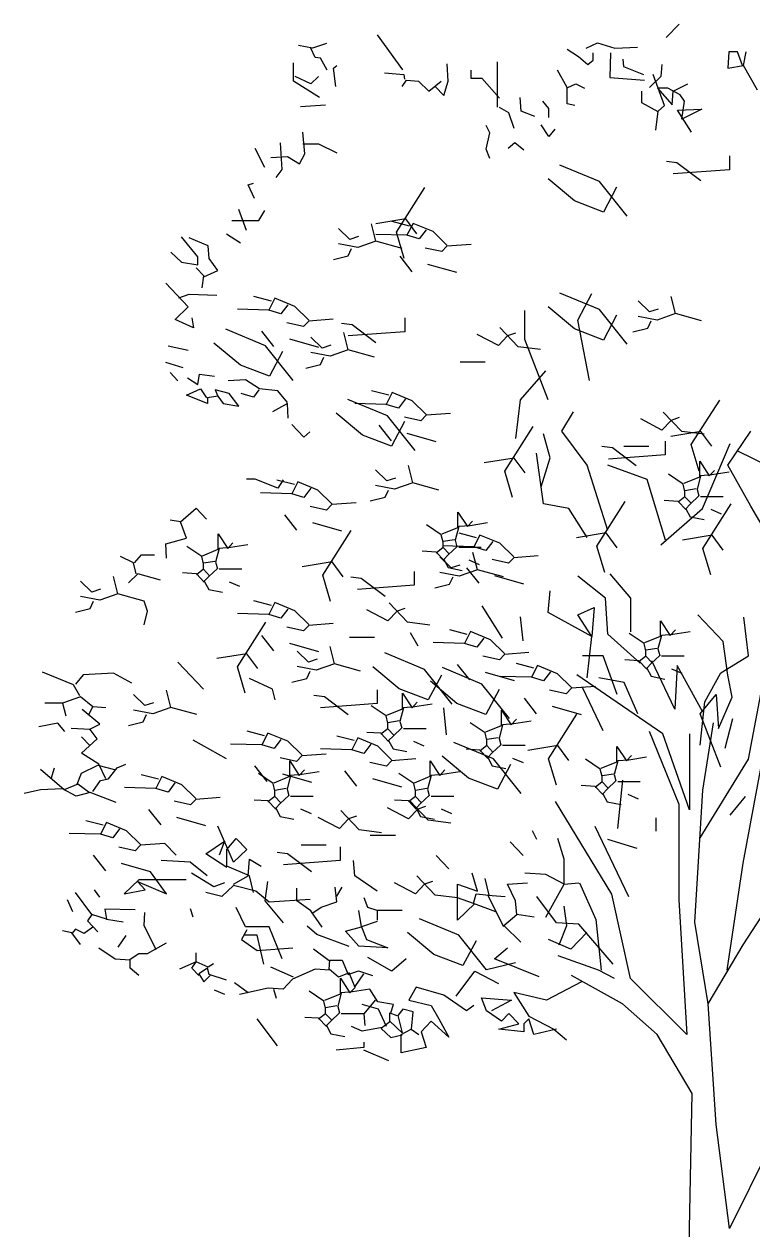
# Model space of a CAD drawing. Header units: millimetres. Extents: x 454 to 24074, y 929 to 15016.
# Drawn here: x 17532 to 18737, y 2039 to 4032 of the extents above; entities that cross this region are included whole.
import ezdxf

# ---------------------------------------------------------------- set-up
doc = ezdxf.new("R2010")
doc.units = ezdxf.units.MM
doc.linetypes.add('0', pattern=[0])
doc.layers.add('cadblocksdwg.com', color=255, linetype='Continuous')

# ---------------------------------------------------------------- blocks, each defined once
blk = doc.blocks.new('Trees side 022_cad-block.com')
at = {"linetype": '0'}
for p, q in [((-49, 6013.4), (-7.6, 6056.8)), ((-902.7, 5909.2), (-985.6, 6022.1)), ((-1195.6, 5978.8), (-1240.6, 5987.7)), ((-1187.1, 5949.3), (-1201.2, 5978.8)), ((-1150.5, 5993.6), (-1195.6, 5978.8)), ((-370.6, 5975.9), (-334, 5952.3)), ((-308.6, 5978.8), (-272, 5996.5)), ((-272, 5996.5), (-215.7, 5978.8)), ((-215.7, 5978.8), (-142.5, 5981.8)), ((-1170.2, 5946.4), (-1187.1, 5949.3)), ((-1147.7, 5908), (-1170.2, 5946.4)), ((-334, 5952.3), (-303, 5925.7)), ((-303, 5925.7), (-286.1, 5940.5)), ((-286.1, 5940.5), (-286.1, 5964.1)), ((-229.8, 5964.1), (-232.6, 5884.4)), ((-190.3, 5943.4), (-187.5, 5919.8)), ((153.2, 5967), (150.4, 5913.9)), ((181.3, 5967), (153.2, 5967)), ((198.2, 5922.8), (181.3, 5967)), ((201, 5922.8), (209.5, 5967)), ((-1257.5, 5872.6), (-1257.5, 5931.6)), ((-1128, 5913.9), (-1116.7, 5922.8)), ((-1119.6, 5854.9), (-1128, 5913.9)), ((-961.9, 5899.2), (-899.9, 5893.3)), ((-756.3, 5872.6), (-759.1, 5928.7)), ((-683.1, 5908), (-683.1, 5881.5)), ((-596.1, 5787.6), (-596.1, 5935.2)), ((-370.6, 5852), (-401.5, 5908)), ((-187.5, 5919.8), (-122.8, 5893.3)), ((-63.6, 5925.7), (-66.5, 5887.4)), ((150.4, 5913.9), (201, 5922.8)), ((246.1, 5843.1), (201, 5922.8)), ((-1173.1, 5819.5), (-1257.5, 5872.6)), ((-1201.2, 5863.8), (-1251.9, 5887.4)), ((-1175.9, 5887.4), (-1201.2, 5863.8)), ((-905.6, 5854.9), (-891.5, 5875.6)), ((-899.9, 5893.3), (-897.1, 5878.5)), ((-891.5, 5875.6), (-852.1, 5872.6)), ((-852.1, 5872.6), (-818.3, 5840.2)), ((-818.3, 5840.2), (-778.8, 5872.6)), ((-770.4, 5825.4), (-756.3, 5872.6)), ((-683.1, 5881.5), (-646.5, 5881.5)), ((-646.5, 5881.5), (-590.2, 5816.6)), ((-367.7, 5852), (-342.4, 5863.8)), ((-342.4, 5863.8), (-314.2, 5849)), ((-232.6, 5884.4), (-120, 5875.6)), ((-66.5, 5887.4), (-103.1, 5852)), ((-55.2, 5793), (-91.8, 5893.3)), ((-27, 5840.2), (20.8, 5863.8)), ((-798.6, 5854.9), (-770.4, 5825.4)), ((-519.8, 5775.3), (-522.6, 5819.5)), ((-370.6, 5798.9), (-370.6, 5852)), ((-128.4, 5801.8), (-128.4, 5840.2)), ((-43.9, 5849), (-77.7, 5849)), ((-77.7, 5849), (-29.8, 5795.9)), ((-4.5, 5828.4), (-43.9, 5849)), ((-29.8, 5795.9), (-27, 5840.2)), ((9.6, 5807.7), (-4.5, 5828.4)), ((-1235, 5790), (-1153.3, 5795.9)), ((-559.2, 5769.4), (-590.2, 5787.1)), ((-429.7, 5784.1), (-449.4, 5807.7)), ((-429.7, 5754.6), (-429.7, 5784.1)), ((-345.2, 5793), (-370.6, 5798.9)), ((-74.9, 5772.3), (-128.4, 5801.8)), ((-74.9, 5775.3), (-55.2, 5793)), ((-13, 5778.2), (65.9, 5781.2)), ((1.1, 5748.7), (9.6, 5807.7)), ((65.9, 5781.2), (1.1, 5748.7)), ((-542.3, 5719.2), (-559.2, 5769.4)), ((-474.7, 5757.6), (-519.8, 5775.3)), ((-83.3, 5713.3), (-74.9, 5775.3)), ((32.1, 5707.4), (-13, 5778.2)), ((-1220.9, 5636.6), (-1226.6, 5707.4)), ((-621.2, 5704.5), (-632.4, 5728.1)), ((-632.4, 5651.4), (-621.2, 5704.5)), ((-429.7, 5692.7), (-455, 5731)), ((-410, 5716.3), (-429.7, 5692.7)), ((-1294.1, 5586.5), (-1299.8, 5672)), ((-1226.6, 5669.1), (-1175.9, 5669.1)), ((-1175.9, 5669.1), (-1116.7, 5639.6)), ((-539.5, 5672), (-562, 5654.3)), ((-511.3, 5648.4), (-539.5, 5672)), ((-1350.5, 5592.4), (-1381.4, 5654.3)), ((-1330.7, 5624.8), (-1277.2, 5627.8)), ((-1277.2, 5627.8), (-1237.8, 5604.2)), ((-1237.8, 5604.2), (-1220.9, 5636.6)), ((-621.2, 5621.9), (-632.4, 5651.4)), ((156.3, 5629.8), (156.3, 5585)), ((-1313.8, 5559.9), (-1294.1, 5586.5)), ((-265.7, 5546.8), (-393.9, 5600.5)), ((-14.5, 5607.4), (-48.7, 5611.9)), ((156.3, 5585), (-27.3, 5571.6)), ((62.4, 5549.2), (-14.5, 5607.4)), ((-346.9, 5484.2), (-432.3, 5555.7)), ((-176, 5434.9), (-265.7, 5546.8)), ((-1404, 5536.3), (-1387.1, 5542.2)), ((-1384.2, 5492.1), (-1404, 5536.3)), ((-923.8, 5383.4), (-831.9, 5527.8)), ((-210.2, 5528.9), (-252.9, 5448.4)), ((-252.9, 5448.4), (-346.9, 5484.2)), ((-1409.6, 5388.9), (-1434.9, 5456.7)), ((-1370.2, 5421.3), (-1350.5, 5453.7)), ((-1457.4, 5421.3), (-1370.2, 5421.3)), ((-1074.5, 5359.8), (-1111.1, 5395.2)), ((-990, 5353.9), (-1004.1, 5410)), ((-893.2, 5426.1), (-990.2, 5410.1)), ((-881.1, 5402.6), (-937.4, 5417.3)), ((-857.4, 5378), (-893.2, 5426.1)), ((-869.8, 5411.4), (-889.5, 5373.1)), ((-805.1, 5384.9), (-869.8, 5411.4)), ((-827.6, 5390.8), (-850.1, 5361.3)), ((-1567.3, 5303.3), (-1620.8, 5368.2)), ((-1533.5, 5338.7), (-1595.4, 5365.3)), ((-1429.3, 5347.6), (-1474.3, 5377.1)), ((-1046.3, 5368.7), (-1074.5, 5359.8)), ((-990, 5353.9), (-1049.2, 5333.3)), ((-889.5, 5373.1), (-990.9, 5376)), ((-905.6, 5330.3), (-990, 5353.9)), ((-898.3, 5297.8), (-923.8, 5383.4)), ((-850.1, 5361.3), (-889.5, 5373.1)), ((-760, 5340.6), (-805.1, 5384.9)), ((-1654.6, 5318.1), (-1620.8, 5285.6)), ((-1530.7, 5297.4), (-1533.5, 5338.7)), ((-1049.2, 5333.3), (-1111.1, 5345.1)), ((-1080.1, 5306.7), (-1068.9, 5330.3)), ((-776.9, 5320), (-830.4, 5331.8)), ((-760, 5337.7), (-776.9, 5320)), ((-681.2, 5343.6), (-760, 5337.7)), ((-1620.8, 5285.6), (-1567.3, 5276.8)), ((-1567.3, 5276.8), (-1567.3, 5303.3)), ((-1502.5, 5259.1), (-1530.7, 5297.4)), ((-1128, 5294.9), (-1080.1, 5306.7)), ((-872.6, 5255.1), (-912.1, 5305.2)), ((-727.5, 5252), (-821.4, 5278.8)), ((-1547.6, 5241.4), (-1572.9, 5267.9)), ((-1553.2, 5203), (-1547.6, 5241.4)), ((-1547.6, 5238.4), (-1502.5, 5259.1)), ((-1598.2, 5141.1), (-1671.4, 5217.8)), ((-1629.2, 5170.6), (-1595.4, 5182.4)), ((-1595.4, 5182.4), (-1505.3, 5179.4)), ((-1329.1, 5160.1), (-1385.4, 5174.8)), ((-1317.8, 5168.9), (-1337.6, 5130.6)), ((-1253.1, 5142.4), (-1317.8, 5168.9)), ((-265.7, 5132.2), (-393.9, 5185.9)), ((-335.4, 5098), (-290.6, 5184.1)), ((-103.8, 5125.2), (-140.4, 5160.6)), ((-19.3, 5119.3), (-33.4, 5175.3)), ((-1640.5, 5099.8), (-1598.2, 5141.1)), ((-1337.6, 5130.6), (-1438.9, 5133.5)), ((-1298.1, 5118.8), (-1337.6, 5130.6)), ((-1275.6, 5148.3), (-1298.1, 5118.8)), ((-1208, 5098.1), (-1253.1, 5142.4)), ((-507.1, 5035.4), (-507.1, 5129.3)), ((-346.9, 5069.6), (-432.3, 5141.2)), ((-176, 5020.4), (-265.7, 5132.2)), ((-75.7, 5134), (-103.8, 5125.2)), ((-19.3, 5119.3), (-78.5, 5098.6)), ((65.1, 5095.7), (-19.3, 5119.3)), ((-1581.3, 5073.2), (-1640.5, 5099.8)), ((-1587, 5105.7), (-1581.3, 5073.2)), ((-1224.9, 5077.5), (-1278.4, 5089.3)), ((-1208, 5095.2), (-1224.9, 5077.5)), ((-1129.2, 5101.1), (-1208, 5095.2)), ((-1067.3, 5083.3), (-1101.5, 5087.8)), ((-990.5, 5025.1), (-1067.3, 5083.3)), ((-896.5, 5105.7), (-896.5, 5060.9)), ((-298, 4902.5), (-335.4, 5098)), ((-210.2, 5114.3), (-252.9, 5033.8)), ((-78.5, 5098.6), (-140.4, 5110.4)), ((-109.4, 5072.1), (-98.2, 5095.7)), ((-1348.4, 5014.9), (-1476.5, 5068.6)), ((-1320.7, 5012.6), (-1360.1, 5062.7)), ((-1164.1, 5007.8), (-1200.7, 5043.2)), ((-1079.6, 5001.9), (-1093.7, 5058)), ((-896.5, 5060.9), (-1080.1, 5047.5)), ((-593.3, 5016.1), (-661.7, 5051.9)), ((-563.4, 5047.4), (-593.3, 5016.1)), ((-529.3, 5011.6), (-589.1, 5074.3)), ((-537.8, 5056.4), (-563.4, 5047.4)), ((-252.9, 5033.8), (-346.9, 5069.6)), ((-157.3, 5060.3), (-109.4, 5072.1)), ((-1598.2, 4999.5), (-1663, 5014.2)), ((-1429.6, 4952.2), (-1515, 5023.8)), ((-1258.7, 4903), (-1348.4, 5014.9)), ((-1175.5, 5009.5), (-1269.4, 5036.3)), ((-1135.9, 5016.7), (-1164.1, 5007.8)), ((-1079.6, 5001.9), (-1138.8, 4981.3)), ((-995.2, 4978.3), (-1079.6, 5001.9)), ((-456.7, 5002.7), (-529.3, 5011.6)), ((-432.4, 4839.9), (-507.1, 5035.4)), ((-1615.1, 4943.4), (-1671.4, 4961.1)), ((-1292.9, 4997), (-1335.6, 4916.4)), ((-1138.8, 4981.3), (-1200.7, 4993.1)), ((-1169.7, 4954.7), (-1158.5, 4978.3)), ((-636, 4962.4), (-717.2, 4962.4)), ((-1632, 4902.1), (-1657.4, 4928.7)), ((-1567.3, 4890.3), (-1561.6, 4922.8)), ((-1561.6, 4922.8), (-1513.8, 4916.9)), ((-1335.6, 4916.4), (-1429.6, 4952.2)), ((-1217.6, 4942.9), (-1169.7, 4954.7)), ((-522, 4839.9), (-439.9, 4933.8)), ((-1601.1, 4911), (-1567.3, 4890.3)), ((-1412.4, 4905.1), (-1468.7, 4902.1)), ((-1367.3, 4875.6), (-1412.4, 4905.1)), ((-1603.9, 4854.9), (-1558.8, 4875.6)), ((-1536.3, 4828.4), (-1603.9, 4854.9)), ((-1558.8, 4875.6), (-1539.1, 4846.1)), ((-1502.5, 4852), (-1536.3, 4846.1)), ((-1536.3, 4846.1), (-1536.3, 4828.4)), ((-1465.9, 4860.8), (-1510.9, 4872.6)), ((-1510.9, 4872.6), (-1502.5, 4852)), ((-1502.5, 4852), (-1485.6, 4828.4)), ((-1434.9, 4819.5), (-1465.9, 4860.8)), ((-1387.1, 4849), (-1426.5, 4860.8)), ((-1370.2, 4872.6), (-1387.1, 4849)), ((-1308.2, 4869.7), (-1367.3, 4875.6)), ((-1277.2, 4831.3), (-1308.2, 4869.7)), ((-948.3, 4855), (-1004.6, 4869.7)), ((-937, 4863.8), (-956.7, 4825.5)), ((-872.3, 4837.3), (-937, 4863.8)), ((-894.8, 4843.2), (-917.3, 4813.7)), ((-1485.6, 4828.4), (-1434.9, 4819.5)), ((-1277.2, 4828.4), (-1325.1, 4801.8)), ((-1274.4, 4781.2), (-1277.2, 4828.4)), ((-952.7, 4788), (-1080.8, 4841.7)), ((-956.7, 4825.5), (-1058.1, 4828.4)), ((-917.3, 4813.7), (-956.7, 4825.5)), ((-827.2, 4793), (-872.3, 4837.3)), ((-537, 4714.7), (-522, 4839.9)), ((32, 4695), (123.9, 4839.4)), ((-1033.8, 4725.4), (-1119.2, 4797)), ((-863, 4676.2), (-952.7, 4788)), ((-897.2, 4770.1), (-939.9, 4689.6)), ((-844.1, 4772.4), (-897.6, 4784.2)), ((-827.2, 4790.1), (-844.1, 4772.4)), ((-748.4, 4796), (-827.2, 4790.1)), ((-387.6, 4738.2), (-350.3, 4800.8)), ((-63.2, 4742.3), (-131.5, 4778.1)), ((-33.3, 4773.7), (-63.2, 4742.3)), ((0.9, 4737.9), (-58.9, 4800.5)), ((-7.7, 4782.6), (-33.3, 4773.7)), ((-1223.7, 4719.2), (-1263.2, 4760.5)), ((-1204, 4736.9), (-1223.7, 4719.2)), ((-939.9, 4689.6), (-1033.8, 4725.4)), ((-939.8, 4707.5), (-979.3, 4757.6)), ((-794.7, 4704.4), (-888.6, 4731.2)), ((-572.8, 4608.9), (-480.9, 4753.4)), ((-425, 4652.1), (-447.4, 4730.4)), ((-305.5, 4628.7), (-387.6, 4738.2)), ((62.6, 4737.8), (-34.4, 4721.7)), ((73.5, 4728.9), (0.9, 4737.9)), ((98.3, 4689.6), (62.6, 4737.8)), ((150, 4628.7), (224.7, 4738.2)), ((-223.6, 4684.3), (-257.7, 4688.8)), ((-105.9, 4688.6), (-187, 4688.6)), ((-52.7, 4706.7), (-52.7, 4662)), ((57.5, 4609.4), (32, 4695)), ((67.9, 4487.9), (157.5, 4699.1)), ((-542.2, 4651.7), (-639.2, 4635.7)), ((-506.5, 4603.6), (-542.2, 4651.7)), ((-447.4, 4503.5), (-469.8, 4667.8)), ((-454.8, 4558.3), (-425, 4652.1)), ((-52.7, 4662), (-236.4, 4648.5)), ((-146.7, 4626.2), (-223.6, 4684.3)), ((179.9, 4675.6), (291.9, 4620.9)), ((-955, 4577.6), (-991.6, 4613)), ((-870.6, 4571.7), (-884.6, 4627.7)), ((-547.3, 4523.4), (-572.8, 4608.9)), ((-238.3, 4417.5), (-305.5, 4628.7)), ((-111.3, 4581.7), (-238.3, 4628.7)), ((59.4, 4590.9), (59.4, 4641)), ((59.4, 4641), (90.3, 4593.8)), ((90.3, 4593.8), (107.2, 4611.5)), ((224.7, 4495.7), (150, 4628.7)), ((-1381.4, 4583.5), (-1409.6, 4583.5)), ((-1308.2, 4554), (-1381.4, 4583.5)), ((-1254.4, 4565.6), (-1310.8, 4580.3)), ((-1291.3, 4580.6), (-1308.2, 4554)), ((-1243.2, 4574.4), (-1262.9, 4536.1)), ((-1178.4, 4547.9), (-1243.2, 4574.4)), ((-926.9, 4586.4), (-955, 4577.6)), ((-870.6, 4571.7), (-929.7, 4551)), ((-786.1, 4548.1), (-870.6, 4571.7)), ((-51.6, 4386.2), (-111.3, 4581.7)), ((5.9, 4567.3), (-42, 4599.7)), ((8.7, 4570.2), (59.4, 4590.9)), ((62.2, 4593.8), (50.9, 4549.6)), ((98.8, 4596.8), (62.2, 4593.8)), ((155.1, 4605.6), (98.8, 4596.8)), ((-1262.9, 4536.1), (-1364.3, 4539)), ((-1223.5, 4524.3), (-1262.9, 4536.1)), ((-1200.9, 4553.8), (-1223.5, 4524.3)), ((-1133.4, 4503.6), (-1178.4, 4547.9)), ((-929.7, 4551), (-991.6, 4562.8)), ((-960.7, 4524.5), (-949.4, 4548.1)), ((11.5, 4543.7), (5.9, 4567.3)), ((11.5, 4546.6), (48.1, 4552.5)), ((11.5, 4526), (11.5, 4543.7)), ((50.9, 4549.6), (56.5, 4528.9)), ((-1150.3, 4483), (-1203.8, 4494.8)), ((-1133.4, 4500.7), (-1150.3, 4483)), ((-1054.5, 4506.6), (-1133.4, 4500.7)), ((-1008.5, 4512.7), (-960.7, 4524.5)), ((-365.2, 4487.9), (-447.4, 4503.5)), ((-274.2, 4366.4), (-182.3, 4510.9)), ((-11, 4511.2), (-56.1, 4514.2)), ((11.5, 4526), (-11, 4508.3)), ((14.3, 4484.7), (-11, 4511.2)), ((31.2, 4505.3), (11.5, 4526)), ((28.4, 4502.4), (14.3, 4487.6)), ((56.5, 4528.9), (28.4, 4502.4)), ((135.4, 4526), (62.2, 4526)), ((69.3, 4358.6), (161.2, 4503)), ((262, 4433.1), (224.7, 4495.7)), ((-1623.6, 4444.9), (-1572.9, 4489.1)), ((-1572.9, 4489.1), (-1539.1, 4453.7)), ((-1246, 4418.1), (-1285.4, 4468.2)), ((-724.7, 4426.6), (-724.7, 4476.7)), ((-724.7, 4476.7), (-693.7, 4429.5)), ((-305.5, 4394), (-365.2, 4487.9)), ((-66.5, 4370.5), (67.9, 4487.9)), ((14.3, 4487.6), (28.4, 4461.1)), ((28.4, 4461.1), (73.4, 4452.2)), ((129.7, 4469.9), (96, 4484.7)), ((-1623.6, 4444.9), (-1657.4, 4450.8)), ((-1603.9, 4391.8), (-1623.6, 4444.9)), ((-1100.8, 4415), (-1194.8, 4441.8)), ((-1162.7, 4272.6), (-1070.8, 4417)), ((-778.2, 4403), (-826, 4435.4)), ((-775.4, 4405.9), (-724.7, 4426.6)), ((-721.9, 4429.5), (-733.1, 4385.3)), ((-685.2, 4432.5), (-721.9, 4429.5)), ((-693.7, 4429.5), (-676.8, 4447.2)), ((-628.9, 4441.3), (-685.2, 4432.5)), ((-1671.4, 4374.1), (-1603.9, 4391.8)), ((-1668.6, 4326.9), (-1671.4, 4374.1)), ((-1501.2, 4356.2), (-1501.2, 4406.3)), ((-1501.2, 4406.3), (-1470.2, 4359.1)), ((-1470.2, 4359.1), (-1453.4, 4376.8)), ((-772.5, 4379.4), (-778.2, 4403)), ((-772.5, 4382.3), (-735.9, 4388.2)), ((-772.5, 4361.7), (-772.5, 4379.4)), ((-733.1, 4385.3), (-727.5, 4364.6)), ((-664.6, 4393.5), (-720.9, 4408.2)), ((-653.3, 4402.3), (-673, 4364)), ((-588.5, 4375.8), (-653.3, 4402.3)), ((-611.1, 4381.7), (-633.6, 4352.2)), ((-543.5, 4331.5), (-588.5, 4375.8)), ((-243.5, 4409.2), (-340.5, 4393.2)), ((-207.8, 4361.1), (-243.5, 4409.2)), ((99.9, 4401.4), (2.9, 4385.4)), ((135.7, 4353.3), (99.9, 4401.4)), ((-1772.8, 4312.2), (-1750.3, 4338.7)), ((-1750.3, 4338.7), (-1708.1, 4338.7)), ((-1554.7, 4332.6), (-1602.6, 4365)), ((-1551.9, 4335.5), (-1501.2, 4356.2)), ((-1498.4, 4359.1), (-1509.7, 4314.9)), ((-1461.8, 4362.1), (-1498.4, 4359.1)), ((-1405.5, 4370.9), (-1461.8, 4362.1)), ((-795.1, 4346.9), (-840.1, 4349.9)), ((-772.5, 4361.7), (-795.1, 4344)), ((-769.7, 4320.4), (-795.1, 4346.9)), ((-673, 4364), (-774.4, 4366.9)), ((-752.8, 4341), (-772.5, 4361.7)), ((-755.6, 4338.1), (-769.7, 4323.3)), ((-727.5, 4364.6), (-755.6, 4338.1)), ((-648.6, 4361.7), (-721.9, 4361.7)), ((-661.5, 4290.1), (-675.6, 4346.1)), ((-633.6, 4352.2), (-673, 4364)), ((-464.6, 4334.5), (-543.5, 4328.6)), ((-248.6, 4280.9), (-274.2, 4366.4)), ((94.8, 4273), (69.3, 4358.6)), ((-1775.6, 4312.2), (-1817.9, 4332.8)), ((-1767.2, 4276.8), (-1775.6, 4312.2)), ((-1549.1, 4309), (-1554.7, 4332.6)), ((-1549.1, 4311.9), (-1512.5, 4317.8)), ((-1549.1, 4291.3), (-1549.1, 4309)), ((-1509.7, 4314.9), (-1504, 4294.2)), ((-1132.1, 4315.4), (-1229.1, 4299.3)), ((-1096.4, 4267.2), (-1132.1, 4315.4)), ((-746, 4296), (-782.6, 4331.4)), ((-769.7, 4323.3), (-755.6, 4296.8)), ((-755.6, 4296.8), (-710.6, 4287.9)), ((-717.8, 4304.8), (-746, 4296)), ((-656.1, 4246), (-695.5, 4296.1)), ((-654.3, 4305.6), (-688.1, 4320.4)), ((-560.4, 4310.9), (-613.9, 4322.7)), ((-543.5, 4328.6), (-560.4, 4310.9)), ((-1826.3, 4211.9), (-1840.4, 4267.9)), ((-1761.6, 4276.8), (-1792.5, 4247.3)), ((-1688.3, 4256.1), (-1761.6, 4276.8)), ((-1571.6, 4276.5), (-1616.7, 4279.5)), ((-1549.1, 4291.3), (-1571.6, 4273.6)), ((-1546.3, 4250), (-1571.6, 4276.5)), ((-1529.4, 4270.6), (-1549.1, 4291.3)), ((-1532.2, 4267.7), (-1546.3, 4252.9)), ((-1504, 4294.2), (-1532.2, 4267.7)), ((-1425.2, 4291.3), (-1498.4, 4291.3)), ((-1137.2, 4187), (-1162.7, 4272.6)), ((-1037.5, 4261.9), (-1071.6, 4266.4)), ((-960.6, 4203.8), (-1037.5, 4261.9)), ((-866.6, 4284.3), (-866.6, 4239.6)), ((-720.6, 4269.4), (-782.6, 4281.2)), ((-751.6, 4242.9), (-740.3, 4266.5)), ((-661.5, 4290.1), (-720.6, 4269.4)), ((-577, 4266.5), (-661.5, 4290.1)), ((-510.9, 4242.9), (-604.9, 4269.7)), ((-245.8, 4198.4), (-335.4, 4268.8)), ((-163.6, 4198.4), (-230.8, 4276.7)), ((-1910.8, 4217.8), (-1947.4, 4253.2)), ((-1882.6, 4226.6), (-1910.8, 4217.8)), ((-1546.3, 4252.9), (-1532.2, 4226.4)), ((-1532.2, 4226.4), (-1487.1, 4217.5)), ((-1430.8, 4235.2), (-1464.6, 4250)), ((-866.6, 4239.6), (-1050.3, 4226.1)), ((-799.5, 4231.1), (-751.6, 4242.9)), ((-432.4, 4151.5), (-425, 4221.9)), ((-1885.4, 4191.2), (-1947.4, 4203)), ((-1916.4, 4164.7), (-1905.2, 4188.3)), ((-1826.3, 4211.9), (-1885.4, 4191.2)), ((-1741.8, 4188.3), (-1826.3, 4211.9)), ((-1730.6, 4155.8), (-1741.8, 4188.3)), ((-1329.1, 4174.4), (-1385.4, 4189.2)), ((-1317.8, 4183.3), (-1337.6, 4144.9)), ((-1253.1, 4156.7), (-1317.8, 4183.3)), ((-887.7, 4119.9), (-947.5, 4182.5)), ((-238.3, 4081.1), (-245.8, 4198.4)), ((-163.6, 4088.9), (-163.6, 4198.4)), ((-1964.3, 4152.9), (-1916.4, 4164.7)), ((-1741.8, 4111.6), (-1730.6, 4155.8)), ((-1337.6, 4144.9), (-1438.9, 4147.9)), ((-1298.1, 4133.1), (-1337.6, 4144.9)), ((-1275.6, 4162.6), (-1298.1, 4133.1)), ((-1208, 4112.5), (-1253.1, 4156.7)), ((-951.7, 4124.4), (-1020.1, 4160.2)), ((-921.8, 4155.7), (-951.7, 4124.4)), ((-896.2, 4164.6), (-921.8, 4155.7)), ((-579.5, 4068.4), (-645.8, 4172.6)), ((-290.6, 4073.3), (-432.4, 4151.5)), ((-335.4, 4143.7), (-283.1, 4167.2)), ((-290.6, 4073.3), (-335.4, 4143.7)), ((-283.1, 4167.2), (-290.6, 4073.3)), ((135.1, 4057.6), (52.9, 4143.7)), ((-1439, 3975.3), (-1347.1, 4119.7)), ((-1224.9, 4091.8), (-1278.4, 4103.6)), ((-1208, 4109.5), (-1224.9, 4091.8)), ((-1129.2, 4115.4), (-1208, 4109.5)), ((-815.1, 4110.9), (-887.7, 4119.9)), ((-513.2, 4059.7), (-521.5, 4137.8)), ((-67.6, 4074.6), (-67.6, 4124.7)), ((-67.6, 4124.7), (-36.6, 4077.5)), ((217.2, 4010.7), (202.3, 4135.9)), ((-1320.7, 4026.9), (-1360.1, 4077.1)), ((-994.5, 4070.7), (-1075.6, 4070.7)), ((-853, 4042.3), (-877.9, 4085.7)), ((-694.4, 4080.6), (-750.7, 4095.3)), ((-683.2, 4089.4), (-702.9, 4051.1)), ((-618.4, 4062.9), (-683.2, 4089.4)), ((-640.9, 4068.8), (-663.4, 4039.3)), ((-573.3, 4018.6), (-618.4, 4062.9)), ((-305.5, 3940.3), (-290.6, 4073.3)), ((-133.8, 3987.2), (-238.3, 4081.1)), ((-121.1, 4051), (-169, 4083.4)), ((-118.3, 4053.9), (-67.6, 4074.6)), ((-64.8, 4077.5), (-76, 4033.3)), ((-28.2, 4080.5), (-64.8, 4077.5)), ((-36.6, 4077.5), (-19.7, 4095.2)), ((28.2, 4089.3), (-28.2, 4080.5)), ((-1175.5, 4023.9), (-1269.4, 4050.7)), ((-1208.9, 3990.9), (-1245.5, 4026.3)), ((-1124.4, 3985), (-1138.5, 4041.1)), ((-702.9, 4051.1), (-804.2, 4054)), ((-663.4, 4039.3), (-702.9, 4051.1)), ((-115.5, 4027.4), (-121.1, 4051)), ((-115.5, 4030.3), (-78.8, 4036.2)), ((-115.5, 4009.7), (-115.5, 4027.4)), ((-76, 4033.3), (-70.4, 4012.6)), ((150, 3948.1), (135.1, 4057.6)), ((-1549.2, 3903.4), (-1632.1, 3990.2)), ((-1408.4, 4018.1), (-1505.4, 4002.1)), ((-1372.6, 3970), (-1408.4, 4018.1)), ((-1180.7, 3999.8), (-1208.9, 3990.9)), ((-1124.4, 3985), (-1183.6, 3964.4)), ((-1040, 3961.4), (-1124.4, 3985)), ((-833.2, 3966.7), (-961.3, 4020.4)), ((-686, 3933.1), (-725.4, 3983.2)), ((-590.2, 3998), (-643.7, 4009.8)), ((-573.3, 4015.7), (-590.2, 3998)), ((-494.5, 4021.6), (-573.3, 4015.7)), ((-477.9, 3971), (-534.2, 3985.8)), ((-253.2, 4010.7), (-320.4, 4010.7)), ((-208.4, 3885.5), (-253.2, 4010.7)), ((-138, 3994.9), (-183, 3997.9)), ((-115.5, 4009.7), (-138, 3992)), ((-112.6, 3968.4), (-138, 3994.9)), ((-95.7, 3989), (-115.5, 4009.7)), ((-98.6, 3986.1), (-112.6, 3971.3)), ((-70.4, 4012.6), (-98.6, 3986.1)), ((-21.7, 3838.6), (-96.4, 3995.1)), ((8.4, 4009.7), (-64.8, 4009.7)), ((127.6, 3955.9), (217.2, 4010.7)), ((-1969.9, 3916.9), (-2071.3, 3958.2)), ((-1938.9, 3949.3), (-1964.3, 3919.8)), ((-1840.4, 3955.2), (-1938.9, 3949.3)), ((-1781.3, 3922.8), (-1840.4, 3955.2)), ((-1413.5, 3889.7), (-1439, 3975.3)), ((-1183.6, 3964.4), (-1245.5, 3976.2)), ((-1214.5, 3937.8), (-1203.3, 3961.4)), ((-914.4, 3904), (-999.8, 3975.6)), ((-743.5, 3854.8), (-833.2, 3966.7)), ((-777.7, 3948.8), (-820.4, 3868.2)), ((-646.5, 3919.7), (-774.7, 3973.4)), ((-540.8, 3930), (-634.7, 3956.8)), ((-486.3, 3941.5), (-587.7, 3944.5)), ((-466.6, 3979.9), (-486.3, 3941.5)), ((-401.9, 3953.3), (-466.6, 3979.9)), ((-424.4, 3959.2), (-446.9, 3929.7)), ((-356.8, 3909.1), (-401.9, 3953.3)), ((-60.8, 3758.1), (-338.7, 3949.2)), ((-112.6, 3971.3), (-98.6, 3944.8)), ((-98.6, 3944.8), (-53.5, 3935.9)), ((2.8, 3953.6), (-31, 3968.4)), ((-14.3, 3979.4), (-21.7, 3838.6)), ((67.9, 3830.8), (-14.3, 3979.4)), ((75.3, 3862.1), (127.6, 3955.9)), ((164.9, 3877.7), (150, 3948.1)), ((217.1, 3676.2), (269.3, 3949.2)), ((-1950.2, 3881.5), (-1969.9, 3916.9)), ((-1325.4, 3903.4), (-1400, 3938.1)), ((-1262.4, 3926), (-1214.5, 3937.8)), ((-727.7, 3857.1), (-813.1, 3928.7)), ((-556.9, 3807.9), (-646.5, 3919.7)), ((-446.9, 3929.7), (-486.3, 3941.5)), ((-356.8, 3906.1), (-373.7, 3888.5)), ((-278, 3912), (-356.8, 3906.1)), ((-253.2, 3768.2), (-320.4, 3909)), ((-186, 3924.7), (-268.2, 3940.3)), ((-141.2, 3823), (-186, 3924.7)), ((-1947.4, 3878.5), (-2006.5, 3857.9)), ((-1908, 3846.1), (-1947.4, 3878.5)), ((-1739.1, 3850.1), (-1775.7, 3885.5)), ((-1654.6, 3844.2), (-1668.7, 3900.2)), ((-1317.2, 3868.6), (-1325.4, 3903.4)), ((-1156.9, 3878.6), (-1191.1, 3883.1)), ((-1080.1, 3820.5), (-1156.9, 3878.6)), ((-986.1, 3901), (-986.1, 3856.3)), ((-820.4, 3868.2), (-914.4, 3904)), ((-903.9, 3839.9), (-903.9, 3890.1)), ((-903.9, 3890.1), (-872.9, 3842.9)), ((-591, 3901.8), (-633.7, 3821.3)), ((-469.4, 3823.6), (-508.9, 3873.7)), ((-373.7, 3888.5), (-427.2, 3900.3)), ((60.4, 3823), (112.7, 3885.5)), ((112.7, 3885.5), (120.1, 3776)), ((120.1, 3776), (164.9, 3877.7)), ((-2006.5, 3857.9), (-2062.8, 3857.9)), ((-2006.5, 3857.9), (-1995.3, 3816.6)), ((-1885.4, 3790), (-1941.8, 3837.2)), ((-1922.1, 3819.5), (-1908, 3846.1)), ((-1865.7, 3843.1), (-1908, 3846.1)), ((-1713.7, 3823.6), (-1775.7, 3835.4)), ((-1710.9, 3859), (-1739.1, 3850.1)), ((-1654.6, 3844.2), (-1713.7, 3823.6)), ((-1570.1, 3820.6), (-1654.6, 3844.2)), ((-986.1, 3856.3), (-1169.7, 3842.8)), ((-957.4, 3816.3), (-1005.2, 3848.8)), ((-954.6, 3819.3), (-903.9, 3839.9)), ((-901.1, 3842.9), (-912.3, 3798.6)), ((-864.5, 3845.8), (-901.1, 3842.9)), ((-872.9, 3842.9), (-856, 3860.6)), ((-808.1, 3854.7), (-864.5, 3845.8)), ((-761.8, 3755.8), (-770.1, 3842.6)), ((-633.7, 3821.3), (-727.7, 3857.1)), ((-582.8, 3785.2), (-582.8, 3835.3)), ((-582.8, 3835.3), (-551.8, 3788.1)), ((-324.3, 3820.5), (-418.2, 3847.3)), ((60.4, 3721.3), (75.3, 3862.1)), ((199.8, 3339.5), (295.3, 3849.1)), ((-2020.6, 3793), (-2082.6, 3781.2)), ((-1998.1, 3766.4), (-2020.6, 3793)), ((-1919.2, 3772.3), (-1885.4, 3790)), ((-1792.6, 3785.2), (-1744.7, 3797)), ((-1744.7, 3797), (-1733.4, 3820.6)), ((-951.7, 3792.7), (-957.4, 3816.3)), ((-951.7, 3795.7), (-915.1, 3801.6)), ((-951.7, 3775), (-951.7, 3792.7)), ((-912.3, 3798.6), (-906.7, 3778)), ((-636.3, 3761.6), (-684.2, 3794)), ((-580, 3788.1), (-591.2, 3743.9)), ((-543.4, 3791.1), (-580, 3788.1)), ((-551.8, 3788.1), (-534.9, 3805.8)), ((-487.1, 3799.9), (-543.4, 3791.1)), ((-431, 3678.1), (-339.1, 3822.5)), ((127.6, 3650.9), (60.4, 3823)), ((69.5, 3576.1), (104.2, 3794.5)), ((141.6, 3712.4), (166.5, 3807.9)), ((-1916.4, 3772.3), (-1978.4, 3775.3)), ((-1916.4, 3719.2), (-1944.6, 3748.7)), ((-1893.9, 3742.8), (-1916.4, 3772.3)), ((-1351.5, 3752), (-1407.8, 3766.8)), ((-1340.2, 3760.9), (-1360, 3722.5)), ((-1275.5, 3734.3), (-1340.2, 3760.9)), ((-1060.3, 3736.4), (-1116.6, 3751.1)), ((-974.3, 3760.3), (-1019.3, 3763.2)), ((-951.7, 3775), (-974.3, 3757.3)), ((-948.9, 3733.7), (-974.3, 3760.3)), ((-932, 3754.4), (-951.7, 3775)), ((-934.8, 3751.4), (-948.9, 3736.7)), ((-906.7, 3778), (-934.8, 3751.4)), ((-827.8, 3775), (-901.1, 3775)), ((-630.7, 3738), (-636.3, 3761.6)), ((-633.5, 3764.5), (-582.8, 3785.2)), ((-104.2, 3767.2), (-8.7, 3530.6)), ((26.1, 3512.4), (-60.8, 3758.1)), ((26.1, 3758.1), (26.1, 3512.4)), ((-1944.6, 3695.6), (-1893.9, 3742.8)), ((-1474.6, 3677.6), (-1582.4, 3738.4)), ((-1360, 3722.5), (-1461.3, 3725.5)), ((-1320.5, 3710.7), (-1360, 3722.5)), ((-1298, 3740.2), (-1320.5, 3710.7)), ((-1230.4, 3690.1), (-1275.5, 3734.3)), ((-1068.7, 3706.9), (-1170.1, 3709.8)), ((-1049, 3745.2), (-1068.7, 3706.9)), ((-984.3, 3718.7), (-1049, 3745.2)), ((-1006.8, 3724.6), (-1029.3, 3695.1)), ((-939.2, 3674.4), (-984.3, 3718.7)), ((-948.9, 3736.7), (-934.8, 3710.1)), ((-934.8, 3710.1), (-889.8, 3701.3)), ((-833.5, 3719), (-867.3, 3733.7)), ((-609.2, 3677.2), (-737.3, 3730.9)), ((-630.7, 3720.3), (-653.2, 3702.6)), ((-630.7, 3740.9), (-594.1, 3746.8)), ((-630.7, 3720.3), (-630.7, 3738)), ((-611, 3699.6), (-630.7, 3720.3)), ((-585.6, 3723.2), (-613.8, 3696.7)), ((-591.2, 3743.9), (-585.6, 3723.2)), ((-506.8, 3720.3), (-580, 3720.3)), ((-400.3, 3720.9), (-497.3, 3704.8)), ((-364.6, 3672.7), (-400.3, 3720.9)), ((-209.5, 3667.8), (-209.5, 3718)), ((-209.5, 3718), (-178.5, 3670.8)), ((-1888.3, 3660.2), (-1944.6, 3695.6)), ((-1247.3, 3669.4), (-1300.8, 3681.2)), ((-1269.7, 3620.9), (-1269.7, 3671)), ((-1269.7, 3671), (-1238.8, 3623.8)), ((-1230.4, 3687.1), (-1247.3, 3669.4)), ((-1151.6, 3693), (-1230.4, 3687.1)), ((-1029.3, 3695.1), (-1068.7, 3706.9)), ((-939.2, 3671.5), (-956.1, 3653.8)), ((-860.4, 3677.4), (-939.2, 3671.5)), ((-814.3, 3620.9), (-814.3, 3671)), ((-814.3, 3671), (-783.3, 3623.8)), ((-690.3, 3614.6), (-775.8, 3686.2)), ((-653.2, 3705.5), (-698.2, 3708.5)), ((-627.8, 3679), (-653.2, 3705.5)), ((-613.8, 3696.7), (-627.8, 3681.9)), ((-627.8, 3681.9), (-613.8, 3655.4)), ((-519.5, 3565.4), (-609.2, 3677.2)), ((-512.4, 3664.2), (-546.2, 3679)), ((-405.4, 3592.5), (-431, 3678.1)), ((-263, 3644.2), (-310.8, 3676.7)), ((-206.6, 3670.8), (-217.9, 3626.5)), ((-170, 3673.7), (-206.6, 3670.8)), ((-178.5, 3670.8), (-161.6, 3688.5)), ((-113.7, 3682.6), (-170, 3673.7)), ((60.8, 3421.4), (217.1, 3676.2)), ((-2000.9, 3577.6), (-2076.9, 3642.5)), ((-2043.1, 3613), (-2031.9, 3648.4)), ((-1944.6, 3630.7), (-1891.1, 3657.3)), ((-1891.1, 3657.3), (-1837.6, 3642.5)), ((-1865.7, 3613), (-1888.3, 3660.2)), ((-1857.3, 3613), (-1829.1, 3648.4)), ((-1829.1, 3648.4), (-1801, 3660.2)), ((-1343.1, 3604.5), (-1382.5, 3654.7)), ((-1238.8, 3623.8), (-1221.9, 3641.5)), ((-1174, 3635.6), (-1230.3, 3626.8)), ((-1051.9, 3588.9), (-1091.3, 3639)), ((-956.1, 3653.8), (-1009.6, 3665.6)), ((-783.3, 3623.8), (-766.4, 3641.5)), ((-718.5, 3635.6), (-774.8, 3626.8)), ((-613.8, 3655.4), (-568.7, 3646.5)), ((-553.7, 3659.3), (-596.4, 3578.8)), ((-257.3, 3620.6), (-263, 3644.2)), ((-260.1, 3647.2), (-209.5, 3667.8)), ((-1955.8, 3595.3), (-2000.9, 3577.6)), ((-1958.7, 3595.3), (-1944.6, 3630.7)), ((-1919.2, 3568.8), (-1955.8, 3595.3)), ((-1908, 3571.7), (-1882.6, 3607.1)), ((-1882.6, 3607.1), (-1857.3, 3613)), ((-1695, 3611.2), (-1751.3, 3626)), ((-1683.7, 3620.1), (-1703.4, 3581.7)), ((-1619, 3593.5), (-1683.7, 3620.1)), ((-1641.5, 3599.4), (-1664, 3569.9)), ((-1573.9, 3549.3), (-1619, 3593.5)), ((-1323.2, 3597.3), (-1371.1, 3629.7)), ((-1317.6, 3573.7), (-1323.2, 3597.3)), ((-1320.4, 3600.2), (-1269.7, 3620.9)), ((-1197.9, 3601.4), (-1291.8, 3628.3)), ((-1266.9, 3623.8), (-1278.2, 3579.6)), ((-1230.3, 3626.8), (-1266.9, 3623.8)), ((-906.7, 3585.8), (-1000.6, 3612.6)), ((-867.8, 3597.3), (-915.6, 3629.7)), ((-862.1, 3573.7), (-867.8, 3597.3)), ((-865, 3600.2), (-814.3, 3620.9)), ((-811.5, 3623.8), (-822.7, 3579.6)), ((-774.8, 3626.8), (-811.5, 3623.8)), ((-596.4, 3578.8), (-690.3, 3614.6)), ((-257.3, 3602.9), (-279.8, 3585.2)), ((-257.3, 3623.6), (-220.7, 3629.5)), ((-257.3, 3602.9), (-257.3, 3620.6)), ((-237.6, 3582.3), (-257.3, 3602.9)), ((-212.3, 3605.9), (-240.4, 3579.3)), ((-217.9, 3626.5), (-212.3, 3605.9)), ((-133.4, 3602.9), (-206.6, 3602.9)), ((-206.5, 3451.9), (-189.9, 3608.2)), ((-2076.9, 3577.6), (-2130.4, 3565.8)), ((-2006.5, 3580.6), (-2076.9, 3577.6)), ((-1961.5, 3557), (-2006.5, 3580.6)), ((-1916.4, 3568.8), (-1961.5, 3557)), ((-1831.9, 3536.3), (-1916.4, 3568.8)), ((-1703.4, 3581.7), (-1804.8, 3584.7)), ((-1664, 3569.9), (-1703.4, 3581.7)), ((-1317.6, 3556), (-1340.1, 3538.3)), ((-1317.6, 3576.6), (-1281, 3582.5)), ((-1317.6, 3556), (-1317.6, 3573.7)), ((-1297.9, 3535.3), (-1317.6, 3556)), ((-1272.6, 3558.9), (-1300.7, 3532.4)), ((-1278.2, 3579.6), (-1272.6, 3558.9)), ((-1193.7, 3556), (-1266.9, 3556)), ((-862.1, 3556), (-884.7, 3538.3)), ((-862.1, 3576.6), (-825.5, 3582.5)), ((-862.1, 3556), (-862.1, 3573.7)), ((-842.4, 3535.3), (-862.1, 3556)), ((-817.1, 3558.9), (-845.2, 3532.4)), ((-822.7, 3579.6), (-817.1, 3558.9)), ((-738.2, 3556), (-811.5, 3556)), ((-279.8, 3588.2), (-324.9, 3591.1)), ((-254.5, 3561.6), (-279.8, 3588.2)), ((-240.4, 3579.3), (-254.5, 3564.6)), ((-254.5, 3564.6), (-240.4, 3538)), ((-139.1, 3546.9), (-172.8, 3561.6)), ((43.4, 3148.4), (69.5, 3576.1)), ((158.2, 3495.3), (207.9, 3556.1)), ((-1590.8, 3528.6), (-1644.3, 3540.4)), ((-1573.9, 3546.3), (-1590.8, 3528.6)), ((-1495.1, 3552.2), (-1573.9, 3546.3)), ((-1340.1, 3541.2), (-1385.2, 3544.2)), ((-1314.8, 3514.7), (-1340.1, 3541.2)), ((-1300.7, 3532.4), (-1314.8, 3517.6)), ((-1314.8, 3517.6), (-1300.7, 3491.1)), ((-1199.4, 3499.9), (-1233.1, 3514.7)), ((-884.5, 3482.9), (-952.9, 3518.7)), ((-884.7, 3541.2), (-929.7, 3544.2)), ((-859.3, 3514.7), (-884.7, 3541.2)), ((-820.5, 3478.4), (-880.3, 3541.1)), ((-845.2, 3532.4), (-859.3, 3517.6)), ((-859.3, 3517.6), (-845.2, 3491.1)), ((-829, 3523.2), (-854.6, 3514.2)), ((-743.9, 3499.9), (-777.7, 3514.7)), ((-225.8, 3239.4), (-408.2, 3539.7)), ((-240.4, 3538), (-195.4, 3529.2)), ((-8.7, 3530.6), (-8.7, 3221.2)), ((-1874.2, 3462.6), (-1930.5, 3477.3)), ((-1686.5, 3463.7), (-1726, 3513.9)), ((-1541.4, 3460.6), (-1635.3, 3487.5)), ((-1300.7, 3491.1), (-1255.7, 3482.2)), ((-1108.5, 3451.6), (-1176.9, 3487.4)), ((-1078.7, 3483), (-1108.5, 3451.6)), ((-1044.5, 3447.2), (-1104.3, 3509.8)), ((-1053, 3491.9), (-1078.7, 3483)), ((-854.6, 3514.2), (-884.5, 3482.9)), ((-845.2, 3491.1), (-800.2, 3482.2)), ((-747.9, 3469.5), (-820.5, 3478.4)), ((-82.2, 3443.2), (-82.2, 3486.6)), ((-1862.9, 3471.4), (-1882.6, 3433.1)), ((-1798.2, 3444.9), (-1862.9, 3471.4)), ((-1820.7, 3450.8), (-1843.2, 3421.3)), ((-1753.1, 3400.6), (-1798.2, 3444.9)), ((-1451.5, 3343.3), (-1502.7, 3459.7)), ((-971.9, 3438.2), (-1044.5, 3447.2)), ((-469.2, 3416.1), (-482.7, 3444.5)), ((-170.4, 3231.1), (-279.1, 3458.7)), ((-1882.6, 3433.1), (-1984, 3436)), ((-1843.2, 3421.3), (-1882.6, 3433.1)), ((-1753.1, 3397.7), (-1770, 3380)), ((-1674.3, 3403.6), (-1753.1, 3397.7)), ((-1637.7, 3365.2), (-1674.3, 3403.6)), ((-1541.2, 3370.2), (-1481.4, 3410.4)), ((-1481.4, 3410.4), (-1498.5, 3365.7)), ((-1472.9, 3383.6), (-1443, 3419.4)), ((-1443, 3419.4), (-1408.8, 3383.6)), ((-1151.3, 3397.9), (-1232.4, 3397.9)), ((-927.2, 3429.2), (-1008.4, 3429.2)), ((-513.2, 3365), (-554.6, 3408.4)), ((-379.6, 3352.3), (-400.9, 3419.4)), ((-143.3, 3387.6), (-238.3, 3416.1)), ((-1865.7, 3315.1), (-1905.2, 3365.2)), ((-1770, 3380), (-1823.5, 3391.8)), ((-1472.9, 3325.4), (-1541.2, 3370.2)), ((-1472.9, 3329.9), (-1472.9, 3383.6)), ((-1408.8, 3383.6), (-1451.5, 3343.3)), ((-1276.4, 3370.2), (-1310.6, 3374.6)), ((-1199.5, 3312), (-1276.4, 3370.2)), ((-1105.6, 3392.5), (-1105.6, 3347.8)), ((-753.5, 3321.6), (-795, 3365)), ((-1720.6, 3312), (-1814.5, 3338.9)), ((-1592.4, 3343.3), (-1686.4, 3347.8)), ((-1536.9, 3298.6), (-1592.4, 3343.3)), ((-1400.3, 3298.6), (-1472.9, 3329.9)), ((-1404.5, 3298.6), (-1400.3, 3352.3)), ((-1400.3, 3352.3), (-1361.8, 3329.9)), ((-1105.6, 3347.8), (-1289.2, 3334.4)), ((-1058.6, 3298.6), (-1062.9, 3347.8)), ((-379.6, 3271.7), (-379.6, 3352.3)), ((147.7, 2993.7), (199.8, 3339.5)), ((-1759, 3285.2), (-1806, 3240.4)), ((-1737.6, 3253.8), (-1763.3, 3280.7)), ((-1763.3, 3280.7), (-1669.3, 3240.4)), ((-1605.2, 3285.2), (-1759, 3285.2)), ((-1669.3, 3240.4), (-1720.6, 3312)), ((-1515.6, 3262.8), (-1588.2, 3307.5)), ((-1451.5, 3271.7), (-1404.5, 3298.6)), ((-1387.4, 3244.9), (-1400.3, 3298.6)), ((-1349, 3218.1), (-1340.5, 3280.7)), ((-986, 3249.4), (-1058.6, 3298.6)), ((-798.1, 3236), (-857.9, 3298.6)), ((-806.6, 3280.7), (-832.2, 3271.7)), ((-661.4, 3249.4), (-678.5, 3307.5)), ((-623, 3236), (-635.8, 3289.6)), ((-439.3, 3303.1), (-507.7, 3307.5)), ((-379.6, 3271.7), (-439.3, 3303.1)), ((-1910.8, 3173.5), (-1964.3, 3244.3)), ((-1885.4, 3229.6), (-1902.3, 3253.1)), ((-1806, 3240.4), (-1737.6, 3253.8)), ((-1489.9, 3231.5), (-1541.2, 3244.9)), ((-1481.4, 3276.2), (-1515.6, 3262.8)), ((-1451.5, 3267.3), (-1489.9, 3231.5)), ((-1378.9, 3249.4), (-1451.5, 3267.3)), ((-1336.2, 3213.6), (-1378.9, 3249.4)), ((-1246.3, 3217.8), (-1246.3, 3259)), ((-1116.7, 3214.8), (-1122.4, 3262)), ((-1116.7, 3232.5), (-1099.8, 3262)), ((-862.1, 3240.4), (-930.5, 3276.2)), ((-832.2, 3271.7), (-862.1, 3240.4)), ((-725.5, 3227), (-725.5, 3271.7)), ((-725.5, 3271.7), (-661.4, 3249.4)), ((-563.2, 3271.7), (-499.1, 3276.2)), ((-537.6, 3218.1), (-563.2, 3271.7)), ((-439.3, 3164.4), (-379.6, 3271.7)), ((-379.6, 3271.7), (-332.6, 3276.2)), ((-330.1, 3275.8), (-277.9, 3157.5)), ((199.8, 3075.6), (330.1, 3275.8)), ((-1972.7, 3182.4), (-1989.6, 3220.7)), ((-1289.2, 3146.5), (-1349, 3218.1)), ((-1203.8, 3222.5), (-1336.2, 3213.6)), ((-1201.2, 3185.3), (-1246.3, 3217.8)), ((-1167.4, 3197.1), (-1116.7, 3214.8)), ((-1015.9, 3195.7), (-1028.7, 3227)), ((-725.5, 3227), (-798.1, 3236)), ((-674.2, 3209.1), (-725.5, 3227)), ((-725.5, 3155.4), (-725.5, 3227)), ((-670, 3209.1), (-725.5, 3155.4)), ((-674.2, 3209.1), (-665.7, 3240.4)), ((-601.6, 3182.3), (-674.2, 3209.1)), ((-665.7, 3240.4), (-623, 3236)), ((-576, 3133), (-627.3, 3236)), ((-627.3, 3236), (-571.7, 3231.5)), ((-533.3, 3173.3), (-537.6, 3218.1)), ((-405.2, 3146.5), (-469.2, 3231.5)), ((-165, 2966.4), (-225.8, 3239.4)), ((-8.7, 3221.2), (17.4, 2784.4)), ((-1910.8, 3173.5), (-1924.9, 3152.9)), ((-1862.9, 3158.8), (-1910.8, 3173.5)), ((-1770, 3188.3), (-1868.6, 3191.2)), ((-1868.6, 3191.2), (-1862.9, 3158.8)), ((-1741.8, 3138.1), (-1739, 3179.4)), ((-1582.4, 3165.3), (-1590.7, 3191.4)), ((-1413.1, 3133), (-1443, 3195.7)), ((-1164.6, 3132.2), (-1201.2, 3185.3)), ((-1198.4, 3176.5), (-1167.4, 3197.1)), ((-1037.2, 3133), (-1045.8, 3186.7)), ((-986, 3186.7), (-1015.9, 3195.7)), ((-904.8, 3186.7), (-986, 3186.7)), ((-986, 3186.7), (-986, 3155.4)), ((-576, 3137.5), (-533.3, 3173.3)), ((-477.8, 3164.4), (-533.3, 3173.3)), ((-371, 3137.5), (-379.6, 3200.2)), ((-1964.3, 3126.3), (-1975.6, 3111.6)), ((-1936.1, 3111.6), (-1964.3, 3126.3)), ((-1908, 3132.2), (-1936.1, 3111.6)), ((-1924.9, 3152.9), (-1891.1, 3117.5)), ((-1862.9, 3158.8), (-1809.4, 3149.9)), ((-1702.4, 3058.5), (-1741.8, 3138.1)), ((-1408.8, 3124.1), (-1425.9, 3092.8)), ((-1336.2, 3133), (-1413.1, 3133)), ((-1293.5, 3030.1), (-1336.2, 3133)), ((-1181.5, 3108.6), (-1212.5, 3135.2)), ((-1088.5, 3119.6), (-1037.2, 3133)), ((-986, 3150.9), (-1037.2, 3133)), ((-1037.2, 3133), (-1020.2, 3092.8)), ((-721.2, 3106.2), (-849.3, 3159.9)), ((-520.5, 3083.8), (-576, 3137.5)), ((-332.6, 3142), (-405.2, 3146.5)), ((-396.6, 3074.9), (-371, 3137.5)), ((-221.5, 3012.2), (-332.6, 3142)), ((-277.9, 3157.5), (-260.6, 2993.7)), ((86.9, 2884.5), (43.4, 3148.4)), ((-1975.6, 3114.5), (-2006.5, 3120.4)), ((-1947.4, 3076.2), (-1975.6, 3114.5)), ((-1801, 3105.7), (-1826.3, 3067.3)), ((-1425.9, 3092.8), (-1374.6, 3057)), ((-1374.6, 3106.2), (-1417.3, 3106.2)), ((-1353.3, 3012.2), (-1374.6, 3106.2)), ((-1077.3, 3070.3), (-1181.5, 3108.6)), ((-1045.8, 3070.4), (-1088.5, 3119.6)), ((-1020.2, 3092.8), (-951.8, 3065.9)), ((-802.4, 3043.6), (-887.8, 3115.2)), ((-631.5, 2994.4), (-721.2, 3106.2)), ((-665.7, 3088.3), (-708.4, 3007.8)), ((-358.2, 3061.5), (-430.8, 3092.8)), ((-306.9, 3115.2), (-358.2, 3061.5)), ((-1834.8, 3029), (-1888.3, 3064.4)), ((-1786.9, 3029), (-1758.7, 3046.7)), ((-1758.7, 3046.7), (-1730.6, 3046.7)), ((-1730.6, 3046.7), (-1668.6, 3082.1)), ((-1572.9, 3020.1), (-1572.9, 3049.6)), ((-1374.6, 3057), (-1259.3, 3065.9)), ((-1142.1, 3023.1), (-1192.8, 3061.4)), ((-951.8, 3065.9), (-1045.8, 3070.4)), ((-605.9, 3030.1), (-563.2, 3065.9)), ((86.9, 2884.5), (199.8, 3075.6)), ((-1786.9, 3026), (-1834.8, 3029)), ((-1786.9, 2999.5), (-1786.9, 3029)), ((-1572.9, 3020.1), (-1626.4, 2996.5)), ((-1587, 2999.5), (-1572.9, 3020.1)), ((-1533.5, 3002.4), (-1572.9, 3020.1)), ((-1516.6, 3014.2), (-1533.5, 3002.4)), ((-1142.1, 2996.5), (-1139.3, 3026)), ((-1139.3, 3026), (-1099.8, 3026)), ((-1099.8, 3026), (-1080.1, 2978.8)), ((-939, 2989.9), (-1015.9, 3034.6)), ((-892, 3030.1), (-939, 2989.9)), ((-708.4, 3007.8), (-802.4, 3043.6)), ((-537.6, 3016.7), (-631.5, 2994.4)), ((-460.7, 2972), (-605.9, 3030.1)), ((-269.3, 2993.7), (-399.5, 3039.2)), ((-1758.7, 2975.9), (-1786.9, 2999.5)), ((-1564.4, 2975.9), (-1587, 2999.5)), ((-1536.3, 2999.5), (-1564.4, 2981.8)), ((-1564.4, 2981.8), (-1547.6, 2955.2)), ((-1547.6, 2955.2), (-1527.8, 2975.9)), ((-1530.7, 2978.8), (-1536.3, 2999.5)), ((-1474.3, 2961.1), (-1530.7, 2978.8)), ((-1257.5, 2970), (-1330.7, 3002.4)), ((-1187.1, 2996.5), (-1260.3, 2964.1)), ((-1139.3, 2993.6), (-1187.1, 2996.5)), ((-1111.1, 2970), (-1142.1, 2996.5)), ((-1077.3, 2984.7), (-1111.1, 2970)), ((-1080.1, 2978.8), (-1046.3, 2990.6)), ((-1057.6, 2937.5), (-1077.3, 2984.7)), ((-1057.6, 2940.5), (-1029.5, 2981.8)), ((-1046.3, 2990.6), (-1001.3, 2975.9)), ((-729.8, 2909.3), (-670, 2989.9)), ((-670, 2989.9), (-593.1, 2949.6)), ((-191.1, 2884.5), (-356.1, 2975.5)), ((-217.1, 2966.4), (-269.3, 2993.7)), ((-1480, 2913.9), (-1513.8, 2928.7)), ((-1404, 2919.8), (-1449, 2952.3)), ((-1339.2, 2934.6), (-1432.1, 2913.9)), ((-1291.3, 2931.6), (-1339.2, 2934.6)), ((-1322.3, 2931.6), (-1313.8, 2902.1)), ((-1260.3, 2964.1), (-1291.3, 2931.6)), ((-1105.5, 2916.9), (-1105.5, 2967)), ((-1105.5, 2967), (-1074.5, 2919.8)), ((-1074.5, 2919.8), (-1057.6, 2937.5)), ((-1009.7, 2931.6), (-1066.1, 2922.8)), ((-984.4, 2890.3), (-1009.7, 2931.6)), ((-859.4, 2938), (-883.8, 2895.5)), ((-770.2, 2912.5), (-859.4, 2938)), ((-323.9, 2955), (-437.5, 2895.5)), ((17.4, 2784.4), (-165, 2966.4)), ((-1159, 2893.3), (-1206.8, 2925.7)), ((-1153.3, 2869.7), (-1159, 2893.3)), ((-1156.2, 2896.2), (-1105.5, 2916.9)), ((-1102.7, 2919.8), (-1113.9, 2875.6)), ((-1066.1, 2922.8), (-1102.7, 2919.8)), ((-992.8, 2896.2), (-1029.5, 2852)), ((-933.7, 2881.5), (-984.4, 2890.3)), ((-883.8, 2895.5), (-810.7, 2878.5)), ((-697.1, 2861.5), (-770.2, 2912.5)), ((-632.2, 2861.5), (-648.5, 2904)), ((-648.5, 2904), (-551.1, 2895.5)), ((-551.1, 2895.5), (-616, 2861.5)), ((-437.5, 2895.5), (-543, 2921)), ((-543, 2921), (-494.3, 2844.5)), ((-1153.3, 2852), (-1175.9, 2834.3)), ((-1153.3, 2872.6), (-1116.7, 2878.5)), ((-1153.3, 2852), (-1153.3, 2869.7)), ((-1133.6, 2831.3), (-1153.3, 2852)), ((-1108.3, 2854.9), (-1136.5, 2828.4)), ((-1113.9, 2875.6), (-1108.3, 2854.9)), ((-1029.5, 2852), (-1102.7, 2852)), ((-981.6, 2866.7), (-1035.1, 2881.5)), ((-1029.5, 2852), (-1026.6, 2813.6)), ((-956.2, 2810.7), (-981.6, 2866.7)), ((-945, 2828.4), (-945, 2854.9)), ((-945, 2854.9), (-922.5, 2846.1)), ((-942.2, 2854.9), (-933.7, 2881.5)), ((-902.7, 2866.7), (-919.6, 2846.1)), ((-869, 2857.9), (-902.7, 2866.7)), ((-874.6, 2801.8), (-869, 2857.9)), ((-810.7, 2878.5), (-786.4, 2836)), ((-672.8, 2878.5), (-697.1, 2861.5)), ((-583.5, 2827.5), (-632.2, 2861.5)), ((-559.2, 2853), (-583.5, 2827.5)), ((-526.7, 2819), (-559.2, 2853)), ((-78.2, 2784.4), (-191.1, 2884.5)), ((112.9, 2493.2), (86.9, 2884.5)), ((-1308.9, 2748.5), (-1375.2, 2835.4)), ((-1175.9, 2837.2), (-1220.9, 2840.2)), ((-1150.5, 2810.7), (-1175.9, 2837.2)), ((-1136.5, 2828.4), (-1150.5, 2813.6)), ((-1150.5, 2813.6), (-1136.5, 2787.1)), ((-945, 2825.4), (-973.1, 2804.8)), ((-905.6, 2790), (-945, 2828.4)), ((-919.6, 2846.1), (-905.6, 2790)), ((-810.7, 2827.5), (-843.2, 2793.5)), ((-753.9, 2776.5), (-810.7, 2827.5)), ((-786.4, 2836), (-753.9, 2776.5)), ((-591.7, 2802), (-526.7, 2819)), ((-494.3, 2836), (-510.5, 2819)), ((-510.5, 2819), (-510.5, 2793.5)), ((-494.3, 2844.5), (-413.2, 2802)), ((-478.1, 2785), (-494.3, 2836)), ((-1136.5, 2787.1), (-1091.4, 2778.2)), ((-1035.1, 2795.9), (-1068.9, 2810.7)), ((-970.3, 2807.7), (-1035.1, 2795.9)), ((-973.1, 2804.8), (-942.2, 2775.3)), ((-942.2, 2775.3), (-905.6, 2784.1)), ((-908.1, 2785), (-875.6, 2802)), ((-908.1, 2725.5), (-908.1, 2785)), ((-875.6, 2802), (-851.3, 2785)), ((-843.2, 2793.5), (-827, 2742.5)), ((-510.5, 2793.5), (-591.7, 2802)), ((-405, 2802), (-478.1, 2785)), ((-413.2, 2802), (-372.6, 2768)), ((34.7, 2593.3), (-78.2, 2784.4)), ((-1029.8, 2742.5), (-1119.1, 2734)), ((-1029.8, 2759.5), (-1029.8, 2742.5)), ((-948.7, 2700), (-1029.8, 2734)), ((-827, 2742.5), (-908.1, 2725.5)), ((26.1, 2156.6), (34.7, 2593.3)), ((156.3, 2156.6), (112.9, 2493.2)), ((286.6, 2420.5), (156.3, 2156.6)), ((34.7, 1628.8), (26.1, 2156.6))]:
    blk.add_line(p, q, dxfattribs=at)

msp = doc.modelspace()

# ---------------------------------------------------------------- block references
at = {"layer": 'cadblocksdwg.com', "xscale": 0.5103099452236204, "yscale": 0.5103099452236204, "zscale": 0.5103099452236204}
msp.add_blockref('Trees side 022_cad-block.com', (18619.1, 940.9), dxfattribs=at)

doc.saveas('drawing.dxf')
